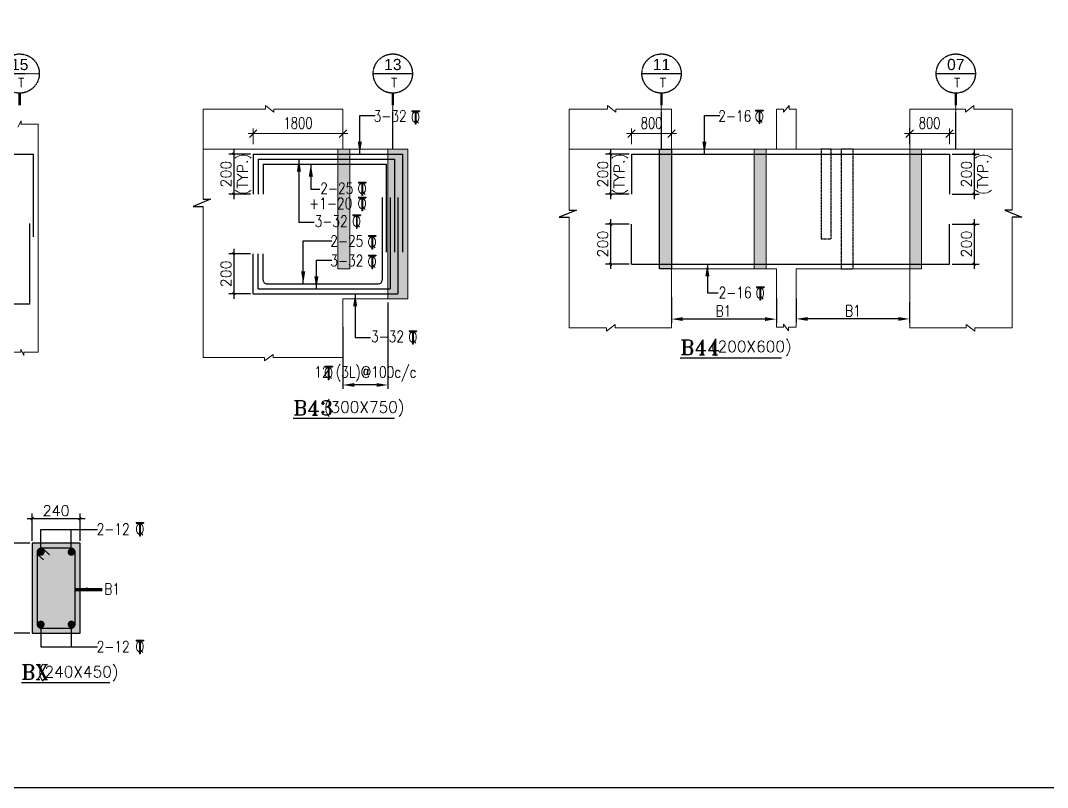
# Model space of a CAD drawing. Header units: millimetres. Extents: x 2061841 to 105821645, y -77612 to 48520811.
# Drawn here: x 2586286 to 2606875, y -703 to 14679 of the extents above; entities that cross this region are included whole.
import ezdxf
from ezdxf.enums import TextEntityAlignment as Align

# ---------------------------------------------------------------- set-up
doc = ezdxf.new("R2010")
doc.units = ezdxf.units.MM
doc.header["$LTSCALE"] = 10
doc.header["$MEASUREMENT"] = 0
for name, pattern in [('BASEMENT COLUMN SETTING OUT-PART 2_R4$0$CENTER', [2, 1.25, -0.25, 0.25, -0.25]), ('CENTER', [2, 1.25, -0.25, 0.25, -0.25]), ('HIDDEN', [0.375, 0.25, -0.125])]:
    doc.linetypes.add(name, pattern=pattern)
for name, color, linetype in [('A-Grid-Tower', 8, 'CENTER'), ('BASEMENT COLUMN SETTING OUT-PART 2_R4$0$A-GRID-MAIN', 2, 'BASEMENT COLUMN SETTING OUT-PART 2_R4$0$CENTER'), ('BEAM', 4, 'Continuous'), ('BEAM HATCH', 252, 'Continuous'), ('BEAM STIRRUPS', 3, 'Continuous'), ('BORDER', 5, 'Continuous'), ('LEADER', 3, 'Continuous'), ('REIN', 1, 'Continuous'), ('S-BEAM', 4, 'Continuous'), ('S-DIM', 7, 'Continuous'), ('SHEET', 7, 'Continuous')]:
    doc.layers.add(name, color=color, linetype=linetype)
doc.layers.add('TEXT', color=2, linetype='Continuous', lineweight=25)
doc.layers.add('VIN_SLAB DIMENSION', color=3, linetype='Continuous', lineweight=13)
doc.styles.add('200', font='romand.shx', dxfattribs={"width": 0.8, "height": 225})
doc.styles.add('BASEMENT COLUMN SETTING OUT-PART 2_R4$0$MAS-TXTL', font='arial.ttf', dxfattribs={"height": 200})
doc.styles.add('BASEMENT COLUMN SETTING OUT-PART 2_R4$0$MAS-TXTS', font='romans.shx', dxfattribs={"width": 0.8, "height": 180})
doc.styles.add('MAH', font='romand.shx', dxfattribs={"height": 210})
doc.styles.add('PK', font='romand.shx', dxfattribs={"width": 0.7, "height": 225})
doc.styles.add('PRP 100', font='romand.shx', dxfattribs={"width": 0.75})
doc.styles.add('RD', font='romand.shx', dxfattribs={"width": 0.9, "height": 225})
doc.styles.add('ROMAND', font='romand', dxfattribs={"height": 200})
doc.styles.add('RT', font='romant.shx', dxfattribs={"height": 250})
doc.dimstyles.new('dim', dxfattribs={"dimtxt": 225, "dimasz": 150, "dimexe": 100, "dimexo": 100, "dimgap": 100, "dimtad": 1, "dimdec": 0, "dimlfac": -1, "dimrnd": 5, "dimdsep": 46, "dimtxsty": 'PRP 100', "dimblk": 'OBLIQUE', "dimcen": 1.5, "dimdle": 100, "dimclrd": 3, "dimclre": 3, "dimclrt": 2, "dimadec": 0, "dimazin": 0, "dimtfac": 1, "dimtdec": 0, "dimtix": 1, "dimtmove": 0, "dimatfit": 3, "dimldrblk": 'OBLIQUE', "dimfxl": 200, "dimlwd": -1, "dimlwe": -1, "dimarcsym": 0})
doc.dimstyles.new('GR', dxfattribs={"dimtxt": 225, "dimasz": 100, "dimexe": 50, "dimexo": 50, "dimgap": 40, "dimtad": 1, "dimdec": 0, "dimzin": 0, "dimdsep": 46, "dimtxsty": 'RD', "dimblk1": 'OBLIQUE', "dimblk2": 'OBLIQUE', "dimsah": 1, "dimcen": 0, "dimdle": 100, "dimclrd": 3, "dimclre": 3, "dimclrt": 2, "dimadec": 0, "dimazin": 0, "dimtfac": 1, "dimtdec": 0, "dimtix": 1, "dimtmove": 0, "dimatfit": 3, "dimfxl": 1, "dimtolj": 1, "dimtzin": 0, "dimarcsym": 0})
doc.dimstyles.new('GR2', dxfattribs={"dimtxt": 225, "dimasz": 100, "dimexe": 75, "dimexo": 75, "dimgap": 50, "dimtad": 1, "dimdec": 0, "dimdsep": 46, "dimtxsty": '200', "dimblk1": 'OBLIQUE', "dimblk2": 'OBLIQUE', "dimsah": 1, "dimcen": 50, "dimdle": 75, "dimclrd": 3, "dimclre": 3, "dimclrt": 2, "dimadec": 0, "dimazin": 0, "dimtfac": 1, "dimtdec": 0, "dimtix": 1, "dimtmove": 0, "dimatfit": 3, "dimldrblk": 'OBLIQUE', "dimfxl": 1, "dimtolj": 1, "dimtzin": 0, "dimarcsym": 0})
doc.dimstyles.new('MA', dxfattribs={"dimtxt": 210, "dimasz": 50, "dimexe": 100, "dimexo": 50, "dimgap": 50, "dimtad": 1, "dimdec": 0, "dimzin": 0, "dimdsep": 46, "dimtxsty": 'MAH', "dimblk1": 'OBLIQUE', "dimblk2": 'OBLIQUE', "dimsah": 1, "dimcen": 0.09, "dimdle": 100, "dimclrd": 3, "dimclre": 3, "dimclrt": 2, "dimadec": 0, "dimazin": 0, "dimtfac": 1, "dimtdec": 0, "dimtix": 1, "dimtofl": 0, "dimtmove": 0, "dimatfit": 3, "dimldrblk": 'OBLIQUE', "dimfxl": 1, "dimtolj": 1, "dimtzin": 0, "dimarcsym": 0})

# ---------------------------------------------------------------- blocks, each defined once
blk = doc.blocks.new('_Oblique')
at = {"color": 0, "linetype": 'ByBlock', "lineweight": -2}
blk.add_line((-0.5, -0.5), (0.5, 0.5), dxfattribs=at)
blk = doc.blocks.new('*D2442')
at = {"layer": 'Defpoints', "color": 0, "transparency": 16777216}
for p in [(2590949, 11999, 0), (2590560, 11199), (2590949, 11199, 0)]:
    blk.add_point(p, dxfattribs=at)
at = {"layer": 'S-DIM', "color": 3, "lineweight": -2, "transparency": 16777216}
for p, q in [((2590899, 11999), (2590460, 11999)), ((2590560, 12099), (2590560, 11099)), ((2590899, 11199), (2590460, 11199))]:
    blk.add_line(p, q, dxfattribs=at)
at = {"layer": 'S-DIM', "color": 3, "lineweight": -2, "transparency": 16777216, "xscale": 50, "yscale": 50, "zscale": 50}
for p, rotation in [((2590560, 11999), 90), ((2590560, 11199), 270)]:
    blk.add_blockref('_Oblique', p, dxfattribs=dict(at, rotation=rotation))
at = {"layer": 'S-DIM', "color": 2, "transparency": 16777216, "char_height": 210, "attachment_point": 5, "rotation": 90, "style": 'MAH'}
for s, insert in [('\\A1;(TYP.)', (2590770, 11599)), ('\\A1;200', (2590405, 11599))]:
    blk.add_mtext(s, dxfattribs=dict(at, insert=insert))
blk = doc.blocks.new('*D2443')
at = {"layer": 'Defpoints', "color": 0, "transparency": 16777216}
for p in [(2590949, 9999, 0), (2590560, 9199), (2590949, 9199, 0)]:
    blk.add_point(p, dxfattribs=at)
at = {"layer": 'S-DIM', "color": 3, "lineweight": -2, "transparency": 16777216}
for p, q in [((2590560, 10099), (2590560, 9099)), ((2590899, 9999), (2590460, 9999)), ((2590899, 9199), (2590460, 9199))]:
    blk.add_line(p, q, dxfattribs=at)
at = {"layer": 'S-DIM', "color": 3, "lineweight": -2, "transparency": 16777216, "xscale": 50, "yscale": 50, "zscale": 50}
for p, rotation in [((2590560, 9999), 90), ((2590560, 9199), 270)]:
    blk.add_blockref('_Oblique', p, dxfattribs=dict(at, rotation=rotation))
at = {"layer": 'S-DIM', "color": 2, "transparency": 16777216, "char_height": 210, "attachment_point": 5, "rotation": 90, "style": 'MAH'}
for s, insert in [('\\A1;200', (2590405, 9599)), ('\\A1;', (2590715, 9599))]:
    blk.add_mtext(s, dxfattribs=dict(at, insert=insert))
blk = doc.blocks.new('*D2444')
at = {"layer": 'BEAM STIRRUPS', "color": 3, "lineweight": -2, "ltscale": 0.25, "transparency": 16777216}
for p, q in [((2593650, 9024), (2593650, 7295)), ((2592750, 8537), (2592750, 7295)), ((2593425, 7370), (2592975, 7370))]:
    blk.add_line(p, q, dxfattribs=at)
at = {"layer": 'BEAM STIRRUPS', "color": 3, "linetype": 'Continuous', "ltscale": 0.25, "transparency": 16777216}
for points in [[(2592975, 7408), (2592975, 7333), (2592750, 7370)], [(2593425, 7408), (2593425, 7333), (2593650, 7370)]]:
    blk.add_solid(points, dxfattribs=at)
at = {"layer": 'Defpoints', "color": 0, "linetype": 'Continuous', "ltscale": 0.25, "transparency": 16777216}
for p in [(2593650, 9099, 0), (2592750, 8612, 0), (2592750, 7370)]:
    blk.add_point(p, dxfattribs=at)
at = {"layer": 'BEAM STIRRUPS', "color": 2, "linetype": 'Continuous', "ltscale": 0.25, "transparency": 16777216, "insert": (2593200, 7592), "char_height": 225, "attachment_point": 5, "rotation": 360, "style": '200'}
blk.add_mtext('\\A1;12 (3L)@100c/c', dxfattribs=at)
blk = doc.blocks.new('A$C33BE299A')
at = {"layer": 'SHEET', "color": 4, "style": 'ROMAND'}
for s, height, p in [('T', 170, (-16, 0)), ('Q', 125, (-14, 27))]:
    blk.add_text(s, height=height, dxfattribs=at).set_placement(p)
blk = doc.blocks.new('*D2432')
at = {"layer": 'Defpoints', "color": 0, "transparency": 16777216}
for p in [(2598537, 11999, 0), (2598114, 11199), (2598537, 11199, 0)]:
    blk.add_point(p, dxfattribs=at)
at = {"layer": 'S-DIM', "color": 3, "lineweight": -2, "transparency": 16777216}
for p, q in [((2598487, 11999), (2598014, 11999)), ((2598114, 12099), (2598114, 11099)), ((2598487, 11199), (2598014, 11199))]:
    blk.add_line(p, q, dxfattribs=at)
at = {"layer": 'S-DIM', "color": 3, "lineweight": -2, "transparency": 16777216, "xscale": 50, "yscale": 50, "zscale": 50}
for p, rotation in [((2598114, 11999), 90), ((2598114, 11199), 270)]:
    blk.add_blockref('_Oblique', p, dxfattribs=dict(at, rotation=rotation))
at = {"layer": 'S-DIM', "color": 2, "transparency": 16777216, "char_height": 210, "attachment_point": 5, "rotation": 90, "style": 'MAH'}
for s, insert in [('\\A1;(TYP.)', (2598324, 11599)), ('\\A1;200', (2597959, 11599))]:
    blk.add_mtext(s, dxfattribs=dict(at, insert=insert))
blk = doc.blocks.new('*D2433')
at = {"layer": 'Defpoints', "color": 0, "transparency": 16777216}
for p in [(2598537, 10596, 0), (2598114, 9796), (2598537, 9796, 0)]:
    blk.add_point(p, dxfattribs=at)
at = {"layer": 'S-DIM', "color": 3, "lineweight": -2, "transparency": 16777216}
for p, q in [((2598487, 10596), (2598014, 10596)), ((2598114, 10696), (2598114, 9696)), ((2598487, 9796), (2598014, 9796))]:
    blk.add_line(p, q, dxfattribs=at)
at = {"layer": 'S-DIM', "color": 3, "lineweight": -2, "transparency": 16777216, "xscale": 50, "yscale": 50, "zscale": 50}
for p, rotation in [((2598114, 10596), 90), ((2598114, 9796), 270)]:
    blk.add_blockref('_Oblique', p, dxfattribs=dict(at, rotation=rotation))
at = {"layer": 'S-DIM', "color": 2, "transparency": 16777216, "char_height": 210, "attachment_point": 5, "rotation": 90, "style": 'MAH'}
for s, insert in [('\\A1;200', (2597959, 10196)), ('\\A1;', (2598269, 10196))]:
    blk.add_mtext(s, dxfattribs=dict(at, insert=insert))
blk = doc.blocks.new('*D2434')
at = {"layer": 'BEAM STIRRUPS', "color": 3, "lineweight": -2, "ltscale": 0.25, "transparency": 16777216}
for p, q in [((2599337, 9134), (2599337, 8616)), ((2601440, 9109), (2601440, 8616)), ((2601215, 8691), (2599562, 8691))]:
    blk.add_line(p, q, dxfattribs=at)
at = {"layer": 'BEAM STIRRUPS', "color": 3, "linetype": 'Continuous', "ltscale": 0.25, "transparency": 16777216}
for points in [[(2599562, 8729), (2599562, 8654), (2599337, 8691)], [(2601215, 8729), (2601215, 8654), (2601440, 8691)]]:
    blk.add_solid(points, dxfattribs=at)
at = {"layer": 'Defpoints', "color": 0, "linetype": 'Continuous', "ltscale": 0.25, "transparency": 16777216}
for p in [(2599337, 9209, 0), (2601440, 9184, 0), (2599337, 8691)]:
    blk.add_point(p, dxfattribs=at)
at = {"layer": 'BEAM STIRRUPS', "color": 2, "linetype": 'Continuous', "ltscale": 0.25, "transparency": 16777216, "insert": (2600378, 8854), "char_height": 225, "attachment_point": 5, "rotation": 360, "style": '200'}
blk.add_mtext('\\A1;B1', dxfattribs=at)
blk = doc.blocks.new('*D2435')
at = {"layer": 'Defpoints', "color": 0, "transparency": 16777216}
for p in [(2604914, 11999, 0), (2604914, 11199, 0), (2605405, 11199)]:
    blk.add_point(p, dxfattribs=at)
at = {"layer": 'S-DIM', "color": 3, "lineweight": -2, "transparency": 16777216}
for p, q in [((2604964, 11999), (2605505, 11999)), ((2605405, 12099), (2605405, 11099)), ((2604964, 11199), (2605505, 11199))]:
    blk.add_line(p, q, dxfattribs=at)
at = {"layer": 'S-DIM', "color": 3, "lineweight": -2, "transparency": 16777216, "xscale": 50, "yscale": 50, "zscale": 50}
for p, rotation in [((2605405, 11999), 90), ((2605405, 11199), 270)]:
    blk.add_blockref('_Oblique', p, dxfattribs=dict(at, rotation=rotation))
at = {"layer": 'S-DIM', "color": 2, "transparency": 16777216, "char_height": 210, "attachment_point": 5, "rotation": 90, "style": 'MAH'}
for s, insert in [('\\A1;(TYP.)', (2605615, 11599)), ('\\A1;200', (2605250, 11599))]:
    blk.add_mtext(s, dxfattribs=dict(at, insert=insert))
blk = doc.blocks.new('*D2436')
at = {"layer": 'Defpoints', "color": 0, "transparency": 16777216}
for p in [(2604914, 10596, 0), (2604914, 9796, 0), (2605405, 9796)]:
    blk.add_point(p, dxfattribs=at)
at = {"layer": 'S-DIM', "color": 3, "lineweight": -2, "transparency": 16777216}
for p, q in [((2604964, 10596), (2605505, 10596)), ((2605405, 10696), (2605405, 9696)), ((2604964, 9796), (2605505, 9796))]:
    blk.add_line(p, q, dxfattribs=at)
at = {"layer": 'S-DIM', "color": 3, "lineweight": -2, "transparency": 16777216, "xscale": 50, "yscale": 50, "zscale": 50}
for p, rotation in [((2605405, 10596), 90), ((2605405, 9796), 270)]:
    blk.add_blockref('_Oblique', p, dxfattribs=dict(at, rotation=rotation))
at = {"layer": 'S-DIM', "color": 2, "transparency": 16777216, "char_height": 210, "attachment_point": 5, "rotation": 90, "style": 'MAH'}
for s, insert in [('\\A1;200', (2605250, 10196)), ('\\A1;', (2605560, 10196))]:
    blk.add_mtext(s, dxfattribs=dict(at, insert=insert))
blk = doc.blocks.new('*D2437')
at = {"layer": 'BEAM STIRRUPS', "color": 3, "lineweight": -2, "ltscale": 0.25, "transparency": 16777216}
for p, q in [((2601840, 9104), (2601840, 8620)), ((2604112, 9033), (2604112, 8620)), ((2603887, 8695), (2602065, 8695))]:
    blk.add_line(p, q, dxfattribs=at)
at = {"layer": 'BEAM STIRRUPS', "color": 3, "linetype": 'Continuous', "ltscale": 0.25, "transparency": 16777216}
for points in [[(2602065, 8732), (2602065, 8657), (2601840, 8695)], [(2603887, 8732), (2603887, 8657), (2604112, 8695)]]:
    blk.add_solid(points, dxfattribs=at)
at = {"layer": 'Defpoints', "color": 0, "linetype": 'Continuous', "ltscale": 0.25, "transparency": 16777216}
for p in [(2601840, 9179, 0), (2604112, 9108, 0), (2601840, 8695)]:
    blk.add_point(p, dxfattribs=at)
at = {"layer": 'BEAM STIRRUPS', "color": 2, "linetype": 'Continuous', "ltscale": 0.25, "transparency": 16777216, "insert": (2602976, 8857), "char_height": 225, "attachment_point": 5, "rotation": 360, "style": '200'}
blk.add_mtext('\\A1;B1', dxfattribs=at)
blk = doc.blocks.new('*D2415')
at = {"layer": 'Defpoints', "color": 0, "transparency": 16777216}
for p in [(2587479, 4693), (2586519, 4194), (2587479, 4194)]:
    blk.add_point(p, dxfattribs=at)
at = {"layer": 'S-DIM', "color": 3, "lineweight": -2, "transparency": 16777216}
for p, q in [((2586519, 4244), (2586519, 4793)), ((2587479, 4244), (2587479, 4793)), ((2586419, 4693), (2587579, 4693))]:
    blk.add_line(p, q, dxfattribs=at)
at = {"layer": 'S-DIM', "color": 3, "lineweight": -2, "transparency": 16777216, "xscale": 50, "yscale": 50, "zscale": 50, "rotation": 180}
blk.add_blockref('_Oblique', (2586519, 4693), dxfattribs=at)
at = {"layer": 'S-DIM', "color": 3, "lineweight": -2, "transparency": 16777216, "xscale": 50, "yscale": 50, "zscale": 50}
blk.add_blockref('_Oblique', (2587479, 4693), dxfattribs=at)
at = {"layer": 'S-DIM', "color": 2, "transparency": 16777216, "insert": (2586999, 4848), "char_height": 210, "attachment_point": 5, "style": 'MAH'}
blk.add_mtext('\\A1;\\A1;240', dxfattribs=at)
blk = doc.blocks.new('OBLIQUE')
blk = doc.blocks.new('*D2416')
at = {"layer": 'Defpoints', "color": 0, "transparency": 16777216}
for p in [(2586519, 4194), (2586091, 2394), (2586519, 2394)]:
    blk.add_point(p, dxfattribs=at)
at = {"layer": 'S-DIM', "color": 3, "lineweight": -2, "transparency": 16777216}
for p, q in [((2586469, 4194), (2585991, 4194)), ((2586091, 4294), (2586091, 2294)), ((2586469, 2394), (2585991, 2394))]:
    blk.add_line(p, q, dxfattribs=at)
at = {"layer": 'S-DIM', "color": 3, "lineweight": -2, "transparency": 16777216, "xscale": 50, "yscale": 50, "zscale": 50}
for p, rotation in [((2586091, 4194), 90), ((2586091, 2394), 270)]:
    blk.add_blockref('_Oblique', p, dxfattribs=dict(at, rotation=rotation))
at = {"layer": 'S-DIM', "color": 2, "transparency": 16777216, "insert": (2585936, 3294), "char_height": 210, "attachment_point": 5, "rotation": 90, "style": 'MAH'}
blk.add_mtext('\\A1;\\A1;450', dxfattribs=at)
blk = doc.blocks.new('*D2362')
at = {"layer": 'Defpoints', "color": 0, "transparency": 16777216}
for p in [(2590950, 12411), (2590950, 12099, 52), (2592750, 12099, 52)]:
    blk.add_point(p, dxfattribs=at)
at = {"layer": 'VIN_SLAB DIMENSION', "color": 3, "transparency": 16777216}
for p, q in [((2592850, 12411), (2590850, 12411)), ((2590950, 12199), (2590950, 12511)), ((2592750, 12199), (2592750, 12511))]:
    blk.add_line(p, q, dxfattribs=at)
at = {"layer": 'VIN_SLAB DIMENSION', "color": 3, "transparency": 16777216, "xscale": 150, "yscale": 150, "zscale": 150, "rotation": 180}
blk.add_blockref('_Oblique', (2590950, 12411), dxfattribs=at)
at = {"layer": 'VIN_SLAB DIMENSION', "color": 3, "transparency": 16777216, "xscale": 150, "yscale": 150, "zscale": 150}
blk.add_blockref('_Oblique', (2592750, 12411), dxfattribs=at)
at = {"layer": 'VIN_SLAB DIMENSION', "color": 2, "transparency": 16777216, "insert": (2591850, 12623), "char_height": 225, "attachment_point": 5, "style": 'PRP 100'}
blk.add_mtext('1800', dxfattribs=at)
blk = doc.blocks.new('*D2363')
at = {"layer": 'Defpoints', "color": 0, "transparency": 16777216}
for p in [(2598537, 12411), (2598537, 12099, 52), (2599337, 12099, 52)]:
    blk.add_point(p, dxfattribs=at)
at = {"layer": 'VIN_SLAB DIMENSION', "color": 3, "transparency": 16777216}
for p, q in [((2599437, 12411), (2598437, 12411)), ((2598537, 12199), (2598537, 12511)), ((2599337, 12199), (2599337, 12511))]:
    blk.add_line(p, q, dxfattribs=at)
at = {"layer": 'VIN_SLAB DIMENSION', "color": 3, "transparency": 16777216, "xscale": 150, "yscale": 150, "zscale": 150, "rotation": 180}
blk.add_blockref('_Oblique', (2598537, 12411), dxfattribs=at)
at = {"layer": 'VIN_SLAB DIMENSION', "color": 3, "transparency": 16777216, "xscale": 150, "yscale": 150, "zscale": 150}
blk.add_blockref('_Oblique', (2599337, 12411), dxfattribs=at)
at = {"layer": 'VIN_SLAB DIMENSION', "color": 2, "transparency": 16777216, "insert": (2598937, 12623), "char_height": 225, "attachment_point": 5, "style": 'PRP 100'}
blk.add_mtext('800', dxfattribs=at)
blk = doc.blocks.new('BASEMENT COLUMN SETTING OUT-PART 2_R4$0$GRID TARGET1')
blk.add_wipeout([(393, -655), (392, -641), (392, -628), (390, -614), (389, -600), (387, -587), (384, -573), (381, -560), (377, -547), (373, -534), (369, -521), (364, -508), (359, -495), (353, -483), (347, -471), (340, -459), (333, -447), (325, -435), (318, -424), (309, -413), (301, -403), (292, -392), (282, -382), (273, -373), (263, -363), (252, -354), (242, -346), (231, -337), (220, -330), (208, -322), (196, -315), (184, -308), (172, -302), (160, -296), (147, -291), (134, -286), (121, -282), (108, -278), (95, -274), (82, -271), (68, -268), (55, -266), (41, -265), (27, -263), (14, -263), (0, -262), (-14, -263), (-27, -263), (-41, -265), (-55, -266), (-68, -268), (-82, -271), (-95, -274), (-108, -278), (-121, -282), (-134, -286), (-147, -291), (-160, -296), (-172, -302), (-184, -308), (-196, -315), (-208, -322), (-220, -330), (-231, -337), (-242, -346), (-252, -354), (-263, -363), (-273, -373), (-282, -382), (-292, -392), (-301, -403), (-309, -413), (-318, -424), (-325, -435), (-333, -447), (-340, -459), (-347, -471), (-353, -483), (-359, -495), (-364, -508), (-369, -521), (-373, -534), (-377, -547), (-381, -560), (-384, -573), (-387, -587), (-389, -600), (-390, -614), (-392, -628), (-392, -641), (-393, -655), (-392, -669), (-392, -682), (-390, -696), (-389, -710), (-387, -723), (-384, -737), (-381, -750), (-377, -763), (-373, -776), (-369, -789), (-364, -802), (-359, -815), (-353, -827), (-347, -839), (-340, -851), (-333, -863), (-325, -875), (-318, -886), (-309, -897), (-301, -907), (-292, -918), (-282, -928), (-273, -937), (-263, -947), (-252, -956), (-242, -964), (-231, -973), (-220, -981), (-208, -988), (-196, -995), (-184, -1002), (-172, -1008), (-160, -1014), (-147, -1019), (-134, -1024), (-121, -1028), (-108, -1032), (-95, -1036), (-82, -1039), (-68, -1042), (-55, -1044), (-41, -1046), (-27, -1047), (-14, -1047), (0, -1048), (14, -1047), (27, -1047), (41, -1046), (55, -1044), (68, -1042), (82, -1039), (95, -1036), (108, -1032), (121, -1028), (134, -1024), (147, -1019), (160, -1014), (172, -1008), (184, -1002), (196, -995), (208, -988), (220, -981), (231, -973), (242, -964), (252, -956), (263, -947), (273, -937), (282, -928), (292, -918), (301, -907), (309, -897), (318, -886), (325, -875), (333, -863), (340, -851), (347, -839), (353, -827), (359, -815), (364, -802), (369, -789), (373, -776), (377, -763), (381, -750), (384, -737), (387, -723), (389, -710), (390, -696), (392, -682), (392, -669)])
blk.add_line((-393, -655), (393, -655))
at = {"const_width": 48.8}
blk.add_lwpolyline([(0, -1048), (0, -1292)], dxfattribs=at)
blk.add_circle((0, -655), 393)
for tag, height, style, p in [('AS', 225, 'BASEMENT COLUMN SETTING OUT-PART 2_R4$0$MAS-TXTL', (0, -586)), ('REF', 180, 'BASEMENT COLUMN SETTING OUT-PART 2_R4$0$MAS-TXTS', (29, -925))]:
    blk.add_attdef(tag, text='', height=height, dxfattribs=dict(style=style)).set_placement(p, align=Align.CENTER)
blk = doc.blocks.new('*D1347')
at = {"layer": 'Defpoints', "color": 0, "transparency": 16777216}
for p in [(2604112, 12411), (2604112, 12099, 52), (2604912, 12099, 52)]:
    blk.add_point(p, dxfattribs=at)
at = {"layer": 'VIN_SLAB DIMENSION', "color": 3, "transparency": 16777216}
for p, q in [((2605012, 12411), (2604012, 12411)), ((2604112, 12199), (2604112, 12511)), ((2604912, 12199), (2604912, 12511))]:
    blk.add_line(p, q, dxfattribs=at)
at = {"layer": 'VIN_SLAB DIMENSION', "color": 3, "transparency": 16777216, "xscale": 150, "yscale": 150, "zscale": 150, "rotation": 180}
blk.add_blockref('_Oblique', (2604112, 12411), dxfattribs=at)
at = {"layer": 'VIN_SLAB DIMENSION', "color": 3, "transparency": 16777216, "xscale": 150, "yscale": 150, "zscale": 150}
blk.add_blockref('_Oblique', (2604912, 12411), dxfattribs=at)
at = {"layer": 'VIN_SLAB DIMENSION', "color": 2, "transparency": 16777216, "insert": (2604512, 12623), "char_height": 225, "attachment_point": 5, "style": 'PRP 100'}
blk.add_mtext('800', dxfattribs=at)

msp = doc.modelspace()

# ---------------------------------------------------------------- hatches: boundary and pattern name
h = msp.add_hatch()
h.set_pattern_fill('ANGLE', color=256)
h.set_pattern_definition([(0, (2080683.7614, -9153.702), (0, 6.985), [5.08, -1.905]), (90, (2080683.7614, -9153.702), (-6.985, 4e-16), [5.08, -1.905])])
h.paths.add_polyline_path([(2588053, 13858.6), (2588053, 14315.8), (2588368.4, 14315.8), (2588368.4, 13858.6)], flags=9)
h.paths.add_polyline_path([(2587799.8, 13779.1), (2587799.8, 14387.5), (2588115.3, 14387.5), (2588115.3, 13779.1)], flags=9)
h = msp.add_hatch()
h.set_pattern_fill('ANGLE', color=256, angle=180)
h.set_pattern_definition([(180, (2732916.191, -6673.386), (0, 6.985), [5.08, -1.905]), (90, (2732916.191, -6673.386), (6.985, 4e-16), [5.08, -1.905])])
h.paths.add_polyline_path([(2598904.1, 6629.9), (2598904.1, 7087.2), (2599219.5, 7087.2), (2599219.5, 6629.9)], flags=9)
h.paths.add_polyline_path([(2598650.9, 6550.5), (2598650.9, 7158.9), (2598966.3, 7158.9), (2598966.3, 6550.5)], flags=9)
at = {"layer": 'BEAM HATCH'}
for points in [[(2592650.1, 12099), (2592890.1, 12099), (2592890.1, 9699), (2592650.1, 9699)], [(2593650.1, 12099), (2594050.1, 12099), (2594050.1, 9099), (2593650.1, 9099)], [(2599097.4, 12099), (2599337.4, 12099), (2599337.4, 9696), (2599097.4, 9696)], [(2601237.3, 12099), (2600997.3, 12099), (2600997.3, 9696), (2601237.3, 9696)], [(2604352.4, 12099), (2604112.4, 12099), (2604112.4, 9696), (2604352.4, 9696)], [(2586519.1, 2394), (2587479.1, 2394), (2587479.1, 4194), (2586519.1, 4194)]]:
    msp.add_hatch(color=252, dxfattribs=at).paths.add_polyline_path(points)

# ---------------------------------------------------------------- linework, layer by layer
at = {"layer": 'A-Grid-Tower', "color": 6}
for p, q in [((2593750.1, 12099, 0), (2593750.1, 12979.4, 0)), ((2599137.4, 12099, 0), (2599137.4, 12979.4, 0)), ((2605037.4, 12099, 0), (2605037.4, 12979.4, 0))]:
    msp.add_line(p, q, dxfattribs=at)
at = {"layer": 'BEAM', "lineweight": 13}
for p, q in [((2591195.4, 12972.1, 0), (2591195.4, 12901.5, 0)), ((2591363.6, 12840.6, 0), (2591195.4, 12972.1, 0)), ((2598052.9, 12972.1, 0), (2598052.9, 12901.5, 0)), ((2598220.2, 12840.6, 0), (2598052.9, 12972.1, 0)), ((2601581, 12840.6, -0.1), (2601696.9, 12972.1, -0.1)), ((2601696.9, 12972.1, -0.1), (2601696.9, 12901.5, -0.1)), ((2605229.7, 12840.6, 0), (2605397, 12972.1, 0)), ((2605397, 12972.1, 0), (2605397, 12901.5, 0)), ((2591195.4, 12901.5, 0), (2589945.8, 12901.5, 7466.8)), ((2589945.8, 11093.4, 0), (2589945.8, 12901.5, 0)), ((2591362.7, 12901.5, 0), (2591363.6, 12840.6, 0)), ((2592750.1, 12901.5, 0), (2591362.7, 12901.5, 0)), ((2592750.1, 12901.5, 0), (2592750.1, 12099, 0)), ((2598052.9, 12901.5, 0), (2597283.1, 12901.5, 7466.8)), ((2597283.1, 10877.2, 0), (2597283.1, 12901.5, 0)), ((2598220.2, 12901.5, 0), (2598220.2, 12840.6, 0)), ((2599337.4, 12901.5, 0), (2598220.2, 12901.5, 0)), ((2599337.4, 12901.5, 0), (2599337.4, 12099, 0)), ((2601439.8, 12901.5, 0.1), (2601439.8, 12099, 0)), ((2601439.8, 12901.5, -0.1), (2601581, 12901.5, -0.1)), ((2601581, 12901.5, -0.1), (2601581, 12840.6, -0.1)), ((2601696.9, 12901.5, -0.1), (2601839.8, 12901.5, 948.5)), ((2601839.8, 12901.5, 0.1), (2601839.8, 12099, 0)), ((2604112.4, 12901.5, 0), (2604112.4, 12099, 0)), ((2604112.4, 12901.5, 0), (2605229.7, 12901.5, 0)), ((2605229.7, 12901.5, 0), (2605229.7, 12840.6, 0)), ((2605397, 12901.5, 0), (2606166.8, 12901.5, 7466.8)), ((2606166.8, 10877.2, 0), (2606166.8, 12901.5, 0)), ((2586233.5, 12538, -103.1), (2586296.6, 12669.6, -103.1)), ((2586296.6, 12669.6, -103.1), (2586296.6, 12599, -103.1)), ((2586296.6, 12599, -103.1), (2586639.1, 12599, 51.6)), ((2586639.1, 12599, 0), (2586639.1, 12099, 0)), ((2586639.1, 8030, 51.6), (2586639.1, 12099, 0)), ((2589945.8, 12099, 0), (2594050.1, 12099, 0)), ((2597283.1, 12099, 0), (2606166.8, 12099, 0)), ((2599097.4, 12099, 0), (2599097.4, 9699, 0)), ((2599337.4, 12099, 0), (2599337.4, 9699, 0)), ((2589945.8, 7922.3, 7466.8), (2589945.8, 10950.4, 0)), ((2597283.1, 8519.3, 7466.8), (2597283.1, 10734.1, 0)), ((2606166.8, 8519.3, 7466.8), (2606166.8, 10734.1, 0)), ((2599097.4, 9699, 0), (2599337.4, 9699, 0)), ((2599337.4, 9696, 0), (2601439.8, 9696, 0)), ((2599337.4, 8519.3, 0), (2599337.4, 9696, 0)), ((2601439.8, 8526.6, 0.1), (2601439.8, 9696, 0)), ((2601839.8, 9696, 0), (2604112.4, 9696, 0)), ((2601839.8, 8526.6, 0.1), (2601839.8, 9696, 0)), ((2604112.4, 8519.3, 0), (2604112.4, 9696, 0)), ((2592750.1, 9099, 0), (2593700.1, 9099, 0)), ((2592750.1, 7922.3, 0), (2592750.1, 9099, 0)), ((2598034.1, 8519.3, 0), (2597283.1, 8519.3, 7466.8)), ((2598207.6, 8580.3, 0), (2598034.1, 8448.7, 0)), ((2598034.1, 8448.7, 0), (2598034.1, 8519.3, 0)), ((2598207.6, 8519.3, 0), (2598207.6, 8580.3, 0)), ((2599337.4, 8519.3, 0), (2598207.6, 8519.3, 0)), ((2601439.8, 8526.6, -0.1), (2601584.5, 8526.6, -0.1)), ((2601584.5, 8526.6, -0.1), (2601584.5, 8587.5, -0.1)), ((2601584.5, 8587.5, -0.1), (2601680.5, 8455.9, -0.1)), ((2601680.5, 8526.6, -0.1), (2601839.8, 8526.6, 948.5)), ((2601680.5, 8455.9, -0.1), (2601680.5, 8526.6, -0.1)), ((2604112.4, 8519.3, 0), (2605242.3, 8519.3, 0)), ((2605242.3, 8519.3, 0), (2605242.3, 8580.3, 0)), ((2605242.3, 8580.3, 0), (2605415.7, 8448.7, 0)), ((2605415.7, 8519.3, 0), (2606166.8, 8519.3, 7466.8)), ((2605415.7, 8448.7, 0), (2605415.7, 8519.3, 0)), ((2585889.1, 8030, -51.6), (2586290.9, 8030, -103.1)), ((2586290.9, 8030, -103.1), (2586290.9, 8090.9, -103.1)), ((2586290.9, 8090.9, -103.1), (2586354, 7959.3, -103.1)), ((2586354, 8030, -103.1), (2586639.1, 8030, 51.6)), ((2586354, 7959.3, -103.1), (2586354, 8030, -103.1)), ((2591176.6, 7922.3, 0), (2589945.8, 7922.3, 7466.8)), ((2591350.1, 7983.3, 0), (2591176.6, 7851.7, 0)), ((2591176.6, 7851.7, 0), (2591176.6, 7922.3, 0)), ((2591350.1, 7922.3, 0), (2591350.1, 7983.3, 0)), ((2592750.1, 7922.3, 0), (2591350.1, 7922.3, 0))]:
    msp.add_line(p, q, dxfattribs=at)
at = {"layer": 'BEAM'}
for p, q in [((2590093.8, 11093.4, 0), (2589748.1, 10950.4, 0)), ((2589748.1, 10950.4, 0), (2589945.8, 10950.4, 0)), ((2589945.8, 11093.4, 0), (2590093.8, 11093.4, 0)), ((2597431, 10877.2, 0), (2597085.4, 10734.1, 0)), ((2597085.4, 10734.1, 0), (2597283.1, 10734.1, 0)), ((2597283.1, 10877.2, 0), (2597431, 10877.2, 0)), ((2606166.8, 10877.2, 0), (2606018.8, 10877.2, 0)), ((2606018.8, 10877.2, 0), (2606364.4, 10734.1, 0)), ((2606364.4, 10734.1, 0), (2606166.8, 10734.1, 0))]:
    msp.add_line(p, q, dxfattribs=at)
at = {"layer": 'BEAM', "lineweight": 13, "elevation": 0}
for points in [[(2592650.1, 12099), (2592890.1, 12099), (2592890.1, 9699), (2592650.1, 9699)], [(2593650.1, 12099), (2594050.1, 12099), (2594050.1, 9099), (2593650.1, 9099)], [(2601237.3, 12099), (2600997.3, 12099), (2600997.3, 9696), (2601237.3, 9696)], [(2604352.4, 12099), (2604112.4, 12099), (2604112.4, 9696), (2604352.4, 9696)]]:
    msp.add_lwpolyline(points, close=True, dxfattribs=at)
at = {"layer": 'BEAM', "elevation": 0}
for points in [[(2599097.4, 12099), (2599337.4, 12099), (2599337.4, 9696), (2599097.4, 9696)], [(2586519.1, 2394), (2587479.1, 2394), (2587479.1, 4194), (2586519.1, 4194)]]:
    msp.add_lwpolyline(points, close=True, dxfattribs=at)
at = {"layer": 'BEAM', "const_width": 75, "elevation": 0}
for points in [[(2586656.6, 4019, 1), (2586731.6, 4019, 1)], [(2587341.6, 4019, -1), (2587266.6, 4019, -1)], [(2586656.6, 2569, -1), (2586731.6, 2569, -1)], [(2587341.6, 2569, 1), (2587266.6, 2569, 1)]]:
    msp.add_lwpolyline(points, format="xyb", close=True, dxfattribs=at)
at = {"layer": 'BORDER'}
msp.add_lwpolyline([(2540503.5, -702.5), (2630503.5, -702.5), (2630503.5, 59297.5), (2540503.5, 59297.5)], close=True, dxfattribs=at)
at = {"layer": 'LEADER', "color": 3}
for p, q in [((2586694.1, 4019, 0), (2586694.1, 4470.3, 0)), ((2586694.1, 4470.3, 0), (2587828.2, 4470.3, 0)), ((2587304.1, 4019, 0), (2587304.1, 4470.3, 0)), ((2586694.1, 2569, 0), (2586694.1, 2117.7, 0)), ((2587304.1, 2569, 0), (2587304.1, 2117.7, 0)), ((2586694.1, 2117.7, 0), (2587828.2, 2117.7, 0))]:
    msp.add_line(p, q, dxfattribs=at)
at = {"layer": 'REIN'}
for p, q in [((2585038.9, 11999, 51.6), (2586538.5, 11999, 0)), ((2586538.5, 11999, 0), (2586538.5, 10341.5, 0)), ((2590949.3, 11999, 0), (2593942.2, 11999, 0)), ((2590949.3, 11999, 0), (2590949.3, 11199, 0)), ((2593942.2, 11999, 0), (2593942.2, 10034.7, 0)), ((2598536.8, 11999, 0), (2604913.8, 11999, 0)), ((2598536.8, 11999, 0), (2598536.8, 11199, 0)), ((2604913.8, 11999, 0), (2604913.8, 11199, 0)), ((2591049.3, 11899, 0), (2593780.7, 11899, 0)), ((2591049.3, 11899, 0), (2591049.3, 11199, 0)), ((2591149.3, 11799, 0), (2593619.1, 11799, 0)), ((2591149.3, 11799, 0), (2591149.3, 11199, 0)), ((2593619.1, 11799, 0), (2593619.1, 10034.7, 0)), ((2593780.7, 11899, 0), (2593780.7, 10034.7, 0)), ((2593535.8, 11131.8, 0), (2593535.8, 9474, 0)), ((2593699.5, 11131.8, 0), (2593699.5, 9299, 0)), ((2593850.8, 11131.8, 0), (2593850.8, 9199, 0)), ((2586469.6, 8999, 0), (2586469.6, 10609.6, 0)), ((2598536.8, 9796, 0), (2598536.8, 10596, 0)), ((2604913.8, 9796, 0), (2604913.8, 10596, 0)), ((2590949.3, 9199, 0), (2590949.3, 9999, 0)), ((2591049.3, 9299, 0), (2591049.3, 9999, 0)), ((2591149.3, 9474, 0), (2591149.3, 9999, 0)), ((2598536.8, 9796, 0), (2604913.8, 9796, 0)), ((2591049.3, 9299, 0), (2593699.5, 9299, 0)), ((2591221.8, 9399, 0), (2593460.8, 9399, 0)), ((2590949.3, 9199, 0), (2593850.8, 9199, 0)), ((2581357.4, 8999, 51.6), (2586469.6, 8999, 0.5)), ((2586619.1, 3975.7, 0), (2586744.5, 3861)), ((2586724.7, 4094, 0), (2586869.1, 3964.6))]:
    msp.add_line(p, q, dxfattribs=at)
at = {"layer": 'REIN', "elevation": 0}
msp.add_lwpolyline([(2586694.1, 2494), (2587304.1, 2494, 0.4142136), (2587379.1, 2569), (2587379.1, 4019, 0.4142136), (2587304.1, 4094), (2586694.1, 4094, 0.4142136), (2586619.1, 4019), (2586619.1, 2569, 0.4142136)], format="xyb", close=True, dxfattribs=at)
at = {"layer": 'REIN', "extrusion": (-5.40748e-08, 3.40422e-07, 1)}
msp.add_arc((2591222.2, 9471.9, -0.1), 72.9, 178.3576, 269.70947, dxfattribs=at)
at = {"layer": 'REIN', "extrusion": (-2.94527e-07, -5.35516e-08, 1)}
msp.add_arc((2593460.8, 9474, -0.8), 75, 270, 0, dxfattribs=at)
at = {"layer": 'S-BEAM', "linetype": 'HIDDEN', "elevation": 0}
for points in [[(2602537.4, 12099), (2602337.4, 12099), (2602337.4, 10299), (2602537.4, 10299)], [(2602977.4, 12099), (2602737.4, 12099), (2602737.4, 9696), (2602977.4, 9696)]]:
    msp.add_lwpolyline(points, close=True, dxfattribs=at)

# ---------------------------------------------------------------- block references
at = {"layer": 'TEXT', "color": 1, "xscale": 1.600000001490116, "yscale": 1.600000001490116, "zscale": 1.600000001490116}
for p in [(2594132.6, 12598.9, 243658.3), (2601024.7, 12607.7, 243658.3), (2593061.3, 11167.9, 243658.3), (2593061.3, 10865.3, 243658.3), (2592951, 10508, 243658.3), (2593261.9, 10093.1, 243658.3), (2593261.9, 9699.8, 243658.3), (2601043.1, 9068.3, 243658.3), (2594078.7, 8185.9, 243658.3), (2592388.2, 7474.1, 243658.3)]:
    msp.add_blockref('A$C33BE299A', p, dxfattribs=at)
at = {"layer": 'TEXT', "color": 2, "xscale": 1.600000001490116, "yscale": 1.600000001490116, "zscale": 1.600000001490116}
for p in [(2588605, 4336.7, 243658), (2588605, 1977.8, 243658)]:
    msp.add_blockref('A$C33BE299A', p, dxfattribs=at)

# ---------------------------------------------------------------- texts
at = {"layer": 'TEXT', "color": 2, "style": 'PK', "width": 0.8}
for s, p in [('3-32', (2593365, 12651.2, -0.2)), ('2-16', (2600273.2, 12651.2, -0.2)), ('2-25', (2592293.8, 11201.5, -0.2)), ('+1-20', (2592073.1, 10898.9, -0.2)), ('3-32', (2592183.4, 10541.5, -0.2)), ('2-25', (2592494.3, 10145.4, -0.2)), ('3-32', (2592494.3, 9752.1, -0.2)), ('3-32', (2593311.1, 8229.2, -0.2)), ('2-12', (2587812.3, 4367, -0.2)), ('B1', (2587963.6, 3164.6, -0.2)), ('2-12', (2587812.3, 2008.1, -0.2))]:
    msp.add_text(s, height=225, dxfattribs=at).set_placement(p)
msp.add_text('2-16', height=225, rotation=0, dxfattribs=at).set_placement((2600280.9, 9110.4, 0))
at = {"layer": 'TEXT', "color": 1, "style": 'RT'}
for s, p in [('%%UB44      ', (2600529, 8126.2, 0)), ('%%UB43      ', (2592767.2, 6911.1, 0)), ('%%UBX      ', (2587189.3, 1612.3, 7466.8))]:
    msp.add_text(s, height=300, dxfattribs=at).set_placement(p, align=Align.MIDDLE_CENTER)
at = {"layer": 'TEXT', "color": 2, "style": 'RD'}
for s, p in [('(200X600)', (2600127.1, 8029.5, 0)), ('(300X750)', (2592365.4, 6814.3, 0)), ('(240X450)', (2586631.5, 1505, 7466.8))]:
    msp.add_text(s, height=225, dxfattribs=at).set_placement(p)

# ---------------------------------------------------------------- dimensions: what is measured, and where the dimension line sits
at = {"layer": 'BEAM STIRRUPS', "linetype": 'Continuous', "ltscale": 0.25}
for base, p1, p2, text, override, picture, middle in [((2592750.1, 7370.3, 0), (2593650.1, 9099, -0.1), (2592750.1, 8612, 0), '12 (3L)@100c/c', {"dimasz": 225, "dimtxsty": '200', "dimfxl": 3, "dimarcsym": 2}, '*D2444', (2593200.1, 7370.3, 0)), ((2599337.4, 8691.3, 0), (2601439.8, 9183.8, -0.1), (2599337.4, 9209, 0), 'B1', {"dimasz": 225, "dimfxl": 3, "dimarcsym": 2}, '*D2434', (2600378, 8691.3, 0)), ((2601839.8, 8695, 0), (2604112.4, 9107.7, 0), (2601839.8, 9179.3, 0), 'B1', {"dimasz": 225, "dimfxl": 3, "dimarcsym": 2}, '*D2437', (2602976.1, 8695, 0))]:
    dim = msp.add_linear_dim(base=base, p1=p1, p2=p2, angle=179.99996, text=text, dimstyle='GR2', override=override, dxfattribs=at)
    dim.commit()
    dim.dimension.update_dxf_attribs({"geometry": picture, "text_midpoint": middle, "dimtype": 160})
at = {"layer": 'S-DIM'}
for base, p1, p2, picture, middle in [((2590560.4, 11199, 0), (2590949.3, 11999, 0), (2590949.3, 11199, 0), '*D2442', (2590560.4, 11599, 0)), ((2598113.6, 11199, 0), (2598536.8, 11999, 0), (2598536.8, 11199, 0), '*D2432', (2598113.6, 11599, 0)), ((2605405, 11199, 0), (2604913.8, 11999, 0), (2604913.8, 11199, 0), '*D2435', (2605405, 11599, 0))]:
    dim = msp.add_linear_dim(base=base, p1=p1, p2=p2, angle=90, text='200\\X(TYP.)', dimstyle='MA', dxfattribs=at)
    dim.commit()
    dim.dimension.update_dxf_attribs({"geometry": picture, "text_midpoint": middle, "dimtype": 160})
for base, p1, p2, picture, middle in [((2598113.6, 9796, 0), (2598536.8, 10596, 0), (2598536.8, 9796, 0), '*D2433', (2598113.6, 10196, 0)), ((2605405, 9796, 0), (2604913.8, 10596, 0), (2604913.8, 9796, 0), '*D2436', (2605405, 10196, 0)), ((2590560.4, 9199, 0), (2590949.3, 9999, 0), (2590949.3, 9199, 0), '*D2443', (2590560.4, 9599, 0))]:
    dim = msp.add_linear_dim(base=base, p1=p1, p2=p2, angle=90, text='200\\X ', dimstyle='MA', dxfattribs=at)
    dim.commit()
    dim.dimension.update_dxf_attribs({"geometry": picture, "text_midpoint": middle})
dim = msp.add_linear_dim(base=(2587479.1, 4693.2, 0), p1=(2586519.1, 4194, 0), p2=(2587479.1, 4194, 0), text='\\A1;240', dimstyle='MA', override={"dimtxsty": 'MAH', "dimldrblk": 'Oblique'}, dxfattribs=at)
dim.commit()
dim.dimension.update_dxf_attribs({"geometry": '*D2415', "text_midpoint": (2586999.1, 4848.2, 0)})
dim = msp.add_linear_dim(base=(2586091.4, 2394, 0), p1=(2586519.1, 4194, 0), p2=(2586519.1, 2394, 0), angle=90, text='\\A1;450', dimstyle='MA', override={"dimtxsty": 'MAH', "dimldrblk": 'Oblique'}, dxfattribs=at)
dim.commit()
dim.dimension.update_dxf_attribs({"geometry": '*D2416', "text_midpoint": (2585936.4, 3294, 0)})
at = {"layer": 'VIN_SLAB DIMENSION'}
for base, p1, p2, text, picture, middle in [((2590950.1, 12410.7, -51.6), (2592750.1, 12099, 0), (2590950.1, 12099, 0), '1800', '*D2362', (2591850.1, 12623.2, -51.6)), ((2598537.4, 12410.7, -51.6), (2599337.4, 12099, 0), (2598537.4, 12099, 0), '800', '*D2363', (2598937.4, 12623.2, -51.6)), ((2604112.4, 12410.7, -51.6), (2604912.4, 12099, 0), (2604112.4, 12099, 0), '800', '*D1347', (2604512.4, 12623.2, -51.6))]:
    dim = msp.add_linear_dim(base=base, p1=p1, p2=p2, text=text, dimstyle='dim', override={"dimtxsty": 'PRP 100'}, dxfattribs=at)
    dim.commit()
    dim.dimension.update_dxf_attribs({"geometry": picture, "text_midpoint": middle})

# ---------------------------------------------------------------- leaders
at = {"layer": 'LEADER', "color": 3}
for points, override in [([(2593088.5, 11998.7, 0), (2593088.5, 12773.8, 0), (2593395.9, 12773.8, 0)], {"dimasz": 250}), ([(2599996.6, 11998.7, 0), (2599996.6, 12773.8, 0), (2600304.1, 12773.8, 0)], {"dimasz": 250}), ([(2591867.1, 11899.3, 0), (2591867.1, 10636.3, 0), (2592174.5, 10636.3, 0)], {"dimasz": 250}), ([(2592106.6, 11799, 0), (2592106.6, 11296.3, 0), (2592284.9, 11296.3, 0)], {"dimasz": 250}), ([(2591952.8, 9398.7, 0), (2591952.8, 10261.7, 0), (2592525.6, 10261.7, 0)], {"dimasz": 250}), ([(2592217.7, 9298.7, 0), (2592217.7, 9874.8, 0), (2592525.1, 9874.8, 0)], {"dimasz": 250}), ([(2600055.9, 9796, 0), (2600055.9, 9218.8, 0), (2600274, 9218.8, 0)], {"dimasz": 250}), ([(2592994.8, 9199.3, 0), (2592994.8, 8324, 0), (2593302.2, 8324, 0)], {"dimasz": 250}), ([(2587379.1, 3268, 0), (2587925, 3268, 0)], {"dimscale": 1, "dimtxt": 225, "dimasz": 250, "dimgap": 40, "dimtad": 1, "dimtxsty": 'RD', "dimclrd": 3, "dimlwd": 65534})]:
    msp.add_leader(points, dimstyle='GR', override=override, dxfattribs=at)

# ---------------------------------------------------------------- next in the draw order: block references
at = {"layer": 'BASEMENT COLUMN SETTING OUT-PART 2_R4$0$A-GRID-MAIN', "color": 240, "true_color": 0xed1f24}
for p, values in [((2586269.1, 14271.2, 0), {'REF': 'T', 'AS': '15'}), ((2593750.1, 14271.2, 0), {'REF': 'T', 'AS': '13'}), ((2599137.4, 14271.2, 0), {'REF': 'T', 'AS': '11'}), ((2605037.4, 14271.2, 0), {'REF': 'T', 'AS': '07'})]:
    msp.add_blockref('BASEMENT COLUMN SETTING OUT-PART 2_R4$0$GRID TARGET1', p, dxfattribs=at).add_auto_attribs(values)

doc.saveas('drawing.dxf')
